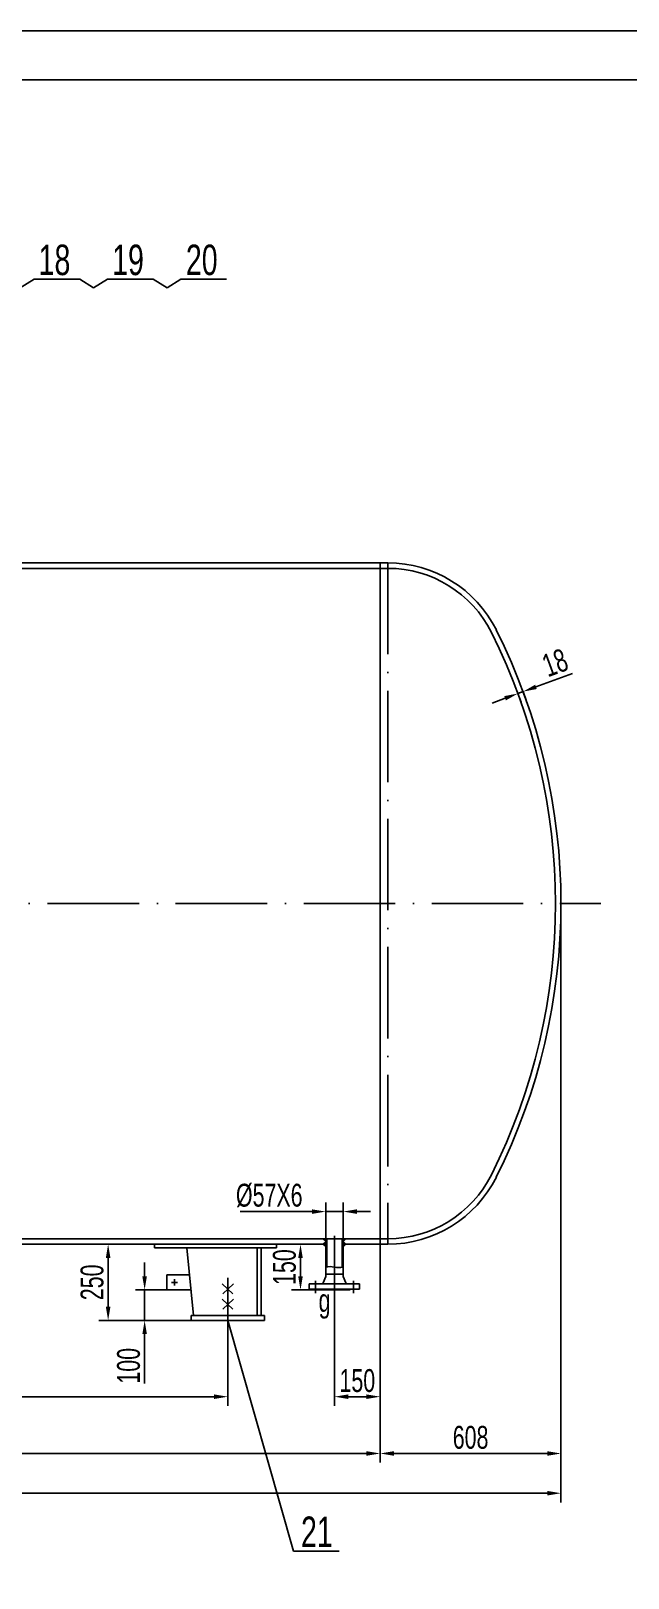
# Model space of a CAD drawing. Extents: x -1062 to 12378, y -236 to 9268.
# Drawn here: x 6660 to 8619, y 4191 to 9268 of the extents above; entities that cross this region are included whole.
import ezdxf

# ---------------------------------------------------------------- set-up
doc = ezdxf.new("R2010")
doc.units = 0
doc.header["$LTSCALE"] = 15
doc.linetypes.add('DASHDOT-M', pattern=[36, 30, -3, 0, -3])
doc.linetypes.add('DASHDOT-S', pattern=[14, 10, -2, 0, -2])
doc.layers.get('0').update_dxf_attribs({"linetype": 'CONTINUOUS'})
doc.layers.get('DEFPOINTS').update_dxf_attribs({"linetype": 'CONTINUOUS'})
for name, color, linetype in [('CDR_DWG1', 4, 'CONTINUOUS'), ('CDR_DWG3', 1, 'DASHDOT-M'), ('CDR_TEXT', 7, 'CONTINUOUS')]:
    doc.layers.add(name, color=color, linetype=linetype)
doc.styles.add('HZ', font='ssimplex.shx', dxfattribs={"width": 0.7, "height": 75, "bigfont": 'HZ.shx'})
doc.dimstyles.get("Standard").update_dxf_attribs({"dimtxt": 2, "dimasz": 3, "dimexe": 2, "dimexo": 2, "dimtad": 1, "dimdec": 4, "dimrnd": 1, "dimdsep": 46, "dimlunit": 6, "dimtxsty": 'Standard', "dimcen": 2.5, "dimadec": 0, "dimazin": 0, "dimtfac": 1, "dimtdec": 4, "dimtmove": 0, "dimatfit": 3, "dimfxl": 0, "dimtolj": 1, "dimtzin": 0, "dimarcsym": 0})

# ---------------------------------------------------------------- blocks, each defined once
blk = doc.blocks.new('*D27')
at = {"color": 0, "lineweight": -2}
for p, q in [((7032.8, 5181.1), (7032.8, 5226.1)), ((7105.6, 5136.1), (7002.8, 5136.1)), ((7032.8, 5136.1), (7032.8, 5036.1)), ((7105.6, 5036.1), (7002.8, 5036.1)), ((7032.8, 4991.1), (7032.8, 4828.6))]:
    blk.add_line(p, q, dxfattribs=at)
at = {"color": 0}
for points in [[(7025.3, 5181.1), (7040.3, 5181.1), (7032.8, 5136.1)], [(7025.3, 4991.1), (7040.3, 4991.1), (7032.8, 5036.1)]]:
    blk.add_solid(points, dxfattribs=at)
at = {"layer": 'DEFPOINTS', "color": 0}
for p in [(7105.6, 5136.1), (7032.8, 5036.1), (7105.6, 5036.1)]:
    blk.add_point(p, dxfattribs=at)
at = {"color": 0, "insert": (6980.3, 4887.3), "char_height": 75, "attachment_point": 5, "rotation": 90, "style": 'HZ'}
blk.add_mtext('\\A1;100', dxfattribs=at)
blk = doc.blocks.new('*D28')
at = {"color": 0, "lineweight": -2}
for p, q in [((7065.6, 5286.1), (6883.1, 5286.1)), ((6913.1, 5081.1), (6913.1, 5241.1)), ((7185.6, 5036.1), (6883.1, 5036.1))]:
    blk.add_line(p, q, dxfattribs=at)
at = {"color": 0}
for points in [[(6905.6, 5241.1), (6920.6, 5241.1), (6913.1, 5286.1)], [(6905.6, 5081.1), (6920.6, 5081.1), (6913.1, 5036.1)]]:
    blk.add_solid(points, dxfattribs=at)
at = {"layer": 'DEFPOINTS', "color": 0}
for p in [(6913.1, 5286.1), (7065.6, 5286.1), (7185.6, 5036.1)]:
    blk.add_point(p, dxfattribs=at)
at = {"color": 0, "insert": (6860.6, 5161.1), "char_height": 75, "attachment_point": 5, "rotation": 90, "style": 'HZ'}
blk.add_mtext('\\A1;250', dxfattribs=at)
blk = doc.blocks.new('*D32')
at = {"color": 0, "lineweight": -2}
for p, q in [((7604.6, 5286.1), (7514.1, 5286.1)), ((7544.1, 5181.1), (7544.1, 5241.1)), ((7604.6, 5136.1), (7514.1, 5136.1))]:
    blk.add_line(p, q, dxfattribs=at)
at = {"color": 0}
for points in [[(7536.6, 5241.1), (7551.6, 5241.1), (7544.1, 5286.1)], [(7536.6, 5181.1), (7551.6, 5181.1), (7544.1, 5136.1)]]:
    blk.add_solid(points, dxfattribs=at)
at = {"layer": 'DEFPOINTS', "color": 0}
for p in [(7544.1, 5286.1), (7604.6, 5286.1), (7604.6, 5136.1)]:
    blk.add_point(p, dxfattribs=at)
at = {"color": 0, "insert": (7491.6, 5211.1), "char_height": 75, "attachment_point": 5, "rotation": 90, "style": 'HZ'}
blk.add_mtext('\\A1;150', dxfattribs=at)
blk = doc.blocks.new('*D33')
at = {"color": 0, "lineweight": -2}
for p, q in [((8316.5, 7115.2), (8436.1, 7159.3)), ((8215.2, 7077.8), (8172.9, 7062.2)), ((8257.4, 7093.3), (8274.3, 7099.6)), ((8257.4, 7093.3), (8267.8, 7065.2)), ((8274.3, 7099.6), (8284.7, 7071.4))]:
    blk.add_line(p, q, dxfattribs=at)
at = {"color": 0}
for points in [[(8313.9, 7122.2), (8319.1, 7108.1), (8274.3, 7099.6)], [(8212.6, 7084.8), (8217.8, 7070.7), (8257.4, 7093.3)]]:
    blk.add_solid(points, dxfattribs=at)
at = {"layer": 'DEFPOINTS', "color": 0}
for p in [(8257.4, 7093.3), (8274.3, 7099.6), (8274.3, 7099.6)]:
    blk.add_point(p, dxfattribs=at)
at = {"color": 0, "insert": (8379.2, 7194.3), "char_height": 75, "attachment_point": 5, "rotation": 20.2658, "style": 'HZ'}
blk.add_mtext('\\A1;18', dxfattribs=at)
blk = doc.blocks.new('*D42')
at = {"color": 0, "lineweight": -2}
for p, q in [((2305.6, 5006.1), (2305.6, 4755.8)), ((7305.6, 5006.1), (7305.6, 4755.8)), ((2350.6, 4785.8), (7260.6, 4785.8))]:
    blk.add_line(p, q, dxfattribs=at)
at = {"color": 0}
for points in [[(2350.6, 4793.3), (2350.6, 4778.3), (2305.6, 4785.8)], [(7260.6, 4793.3), (7260.6, 4778.3), (7305.6, 4785.8)]]:
    blk.add_solid(points, dxfattribs=at)
at = {"layer": 'DEFPOINTS', "color": 0}
for p in [(2305.6, 5006.1), (7305.6, 5006.1), (7305.6, 4785.8)]:
    blk.add_point(p, dxfattribs=at)
at = {"color": 0, "insert": (4805.6, 4838.3), "char_height": 75, "attachment_point": 5, "style": 'HZ'}
blk.add_mtext('\\A1;5000', dxfattribs=at)
blk = doc.blocks.new('*D43')
at = {"color": 0, "lineweight": -2}
for p, q in [((7805.6, 5286.1), (7805.6, 4755.8)), ((7655.6, 5125), (7655.6, 4755.8)), ((7700.6, 4785.8), (7760.6, 4785.8))]:
    blk.add_line(p, q, dxfattribs=at)
at = {"color": 0}
for points in [[(7700.6, 4793.3), (7700.6, 4778.3), (7655.6, 4785.8)], [(7760.6, 4793.3), (7760.6, 4778.3), (7805.6, 4785.8)]]:
    blk.add_solid(points, dxfattribs=at)
at = {"layer": 'DEFPOINTS', "color": 0}
for p in [(7805.6, 5286.1), (7655.6, 5125), (7805.6, 4785.8)]:
    blk.add_point(p, dxfattribs=at)
at = {"color": 0, "insert": (7730.6, 4838.3), "char_height": 75, "attachment_point": 5, "style": 'HZ'}
blk.add_mtext('\\A1;150', dxfattribs=at)
blk = doc.blocks.new('*D44')
at = {"color": 0, "lineweight": -2}
for p, q in [((1805.6, 5286.1), (1805.6, 4569.5)), ((7805.6, 5286.1), (7805.6, 4569.5)), ((1850.6, 4599.5), (7760.6, 4599.5))]:
    blk.add_line(p, q, dxfattribs=at)
at = {"color": 0}
for points in [[(1850.6, 4607), (1850.6, 4592), (1805.6, 4599.5)], [(7760.6, 4607), (7760.6, 4592), (7805.6, 4599.5)]]:
    blk.add_solid(points, dxfattribs=at)
at = {"layer": 'DEFPOINTS', "color": 0}
for p in [(1805.6, 5286.1), (7805.6, 5286.1), (7805.6, 4599.5)]:
    blk.add_point(p, dxfattribs=at)
at = {"color": 0, "insert": (4805.6, 4652), "char_height": 75, "attachment_point": 5, "style": 'HZ'}
blk.add_mtext('\\A1;6000', dxfattribs=at)
blk = doc.blocks.new('*D45')
at = {"color": 0, "lineweight": -2}
for p, q in [((8398.6, 6404.1), (8398.6, 4569.5)), ((7805.6, 4599.5), (7805.6, 4629.5)), ((7850.6, 4599.5), (8353.6, 4599.5))]:
    blk.add_line(p, q, dxfattribs=at)
at = {"color": 0}
for points in [[(7850.6, 4607), (7850.6, 4592), (7805.6, 4599.5)], [(8353.6, 4607), (8353.6, 4592), (8398.6, 4599.5)]]:
    blk.add_solid(points, dxfattribs=at)
at = {"layer": 'DEFPOINTS', "color": 0}
for p in [(8398.6, 6404.1), (7805.6, 4599.5), (8398.6, 4599.5)]:
    blk.add_point(p, dxfattribs=at)
at = {"color": 0, "insert": (8102.1, 4652), "char_height": 75, "attachment_point": 5, "style": 'HZ'}
blk.add_mtext('\\A1;608', dxfattribs=at)
blk = doc.blocks.new('*D49')
at = {"color": 0, "lineweight": -2}
for p, q in [((8398.6, 6404.1), (8398.6, 4439.1)), ((1105.6, 5125.1), (1105.6, 4439.1)), ((1150.6, 4469.1), (8353.6, 4469.1))]:
    blk.add_line(p, q, dxfattribs=at)
at = {"color": 0}
for points in [[(1150.6, 4476.6), (1150.6, 4461.6), (1105.6, 4469.1)], [(8353.6, 4476.6), (8353.6, 4461.6), (8398.6, 4469.1)]]:
    blk.add_solid(points, dxfattribs=at)
at = {"layer": 'DEFPOINTS', "color": 0}
for p in [(8398.6, 6404.1), (1105.6, 5125.1), (8398.6, 4469.1)]:
    blk.add_point(p, dxfattribs=at)
at = {"color": 0, "insert": (4752.1, 4521.6), "char_height": 75, "attachment_point": 5, "style": 'HZ'}
blk.add_mtext('\\A1;~7310', dxfattribs=at)
blk = doc.blocks.new('*D74')
at = {"color": 0, "lineweight": -2}
for p, q in [((7582.1, 5393.2), (7346.1, 5393.2)), ((7627.1, 5304.1), (7627.1, 5423.2)), ((7684.1, 5393.2), (7627.1, 5393.2)), ((7684.1, 5304.1), (7684.1, 5423.2)), ((7729.1, 5393.2), (7774.1, 5393.2))]:
    blk.add_line(p, q, dxfattribs=at)
at = {"color": 0}
for points in [[(7582.1, 5400.7), (7582.1, 5385.7), (7627.1, 5393.2)], [(7729.1, 5400.7), (7729.1, 5385.7), (7684.1, 5393.2)]]:
    blk.add_solid(points, dxfattribs=at)
at = {"layer": 'DEFPOINTS', "color": 0}
for p in [(7627.1, 5393.2), (7627.1, 5304.1), (7684.1, 5304.1)]:
    blk.add_point(p, dxfattribs=at)
at = {"color": 0, "insert": (7441.6, 5445.7), "char_height": 75, "attachment_point": 5, "style": 'HZ'}
blk.add_mtext('\\A1;%%c57X6', dxfattribs=at)

msp = doc.modelspace()

# ---------------------------------------------------------------- hatches: boundary and pattern name
for points in [[(7627.1, 5295.1), (7627.1, 5304.1), (7617.9, 5304.1)], [(7627.1, 5295.1), (7627.1, 5286.1), (7617.9, 5286.1)], [(7627.1, 5277.1), (7627.1, 5286.1), (7617.9, 5286.1)], [(7684.1, 5295.1), (7684.1, 5304.1), (7693.2, 5304.1)], [(7684.1, 5295.1), (7684.1, 5286.1), (7693.2, 5286.1)], [(7684.1, 5277.1), (7684.1, 5286.1), (7693.2, 5286.1)]]:
    msp.add_hatch(color=256).paths.add_polyline_path(points)

# ---------------------------------------------------------------- linework, layer by layer
for p, q in [((6669.9, 8452.8), (6624.5, 8424.5)), ((6669.9, 8452.8), (6819.9, 8452.8)), ((6819.9, 8452.8), (6865.3, 8424.5)), ((6910.7, 8452.8), (6865.3, 8424.5)), ((6910.7, 8452.8), (7060.7, 8452.8)), ((7060.7, 8452.8), (7106.2, 8424.5)), ((7151.6, 8452.8), (7106.2, 8424.5)), ((7151.6, 8452.8), (7301.6, 8452.8)), ((7627.1, 5295.1), (7617.9, 5304.1)), ((7627.1, 5295.1), (7617.9, 5286.1)), ((7627.1, 5277.1), (7617.9, 5286.1)), ((7684.1, 5295.1), (7693.2, 5304.1)), ((7684.1, 5295.1), (7693.2, 5286.1)), ((7684.1, 5277.1), (7693.2, 5286.1)), ((7305.6, 5036.1), (7521.3, 4278.8)), ((7521.3, 4278.8), (7671.3, 4278.8))]:
    msp.add_line(p, q)
msp.add_lwpolyline([(-1062.5, -236.4), (-1062.5, 9267.6), (12377.5, 9267.6), (12377.5, -236.4)], close=True)
at = {"color": 4}
msp.add_lwpolyline([(-662.5, -76.4), (-662.5, 9107.6), (12217.5, 9107.6), (12217.5, -76.4)], close=True, dxfattribs=at)
at = {"layer": 'CDR_DWG1'}
for p, q in [((6221.6, 7522.1), (7805.6, 7522.1)), ((7830.6, 7522.1), (7805.6, 7522.1)), ((7805.6, 5286.1), (7805.6, 7522.1)), ((3070.6, 7504.1), (7805.6, 7504.1)), ((3070.6, 7504.1), (7805.6, 7504.1)), ((7830.6, 7504.1), (7805.6, 7504.1)), ((7805.6, 7504.1), (7830.6, 7504.1)), ((1805.6, 5304.1), (7805.6, 5304.1)), ((1805.6, 5304.1), (7805.6, 5304.1)), ((4643.2, 5286.1), (7627.1, 5286.1)), ((7065.6, 5274.1), (7065.6, 5286.1)), ((7465.6, 5286.1), (7465.6, 5274.1)), ((7627.1, 5304.1), (7627.1, 5188.1)), ((7630.6, 5304.1), (7630.6, 5211.1)), ((7680.6, 5304.1), (7680.6, 5211.1)), ((7684.1, 5304.1), (7684.1, 5188.1)), ((7684.1, 5286.1), (7805.6, 5286.1)), ((7830.6, 5304.1), (7805.6, 5304.1)), ((7805.6, 5304.1), (7830.6, 5304.1)), ((7830.6, 5286.1), (7805.6, 5286.1)), ((7465.6, 5274.1), (7065.6, 5274.1)), ((7170.7, 5274.1), (7193.6, 5052.1)), ((7401.6, 5052.1), (7401.6, 5274.1)), ((7415.6, 5052.1), (7415.6, 5274.1)), ((7105.6, 5186.1), (7105.6, 5136.1)), ((7179.8, 5186.1), (7105.6, 5186.1)), ((7627.1, 5180.1), (7618.8, 5159.2)), ((7684.1, 5188.1), (7627.1, 5188.1)), ((7627.1, 5188.1), (7627.1, 5180.1)), ((7684.1, 5188.1), (7684.1, 5180.1)), ((7684.1, 5180.1), (7692.3, 5159.2)), ((7184.9, 5136.1), (7105.6, 5136.1)), ((7573.1, 5156.1), (7738.1, 5156.1)), ((7573.1, 5139.1), (7573.1, 5156.1)), ((7738.1, 5139.1), (7573.1, 5139.1)), ((7604.6, 5136.1), (7604.6, 5139.1)), ((7706.6, 5136.1), (7604.6, 5136.1)), ((7706.6, 5139.1), (7706.6, 5136.1)), ((7738.1, 5156.1), (7738.1, 5139.1)), ((7425.6, 5052.1), (7185.6, 5052.1)), ((7185.6, 5052.1), (7185.6, 5036.1)), ((7185.6, 5036.1), (7425.6, 5036.1)), ((7425.6, 5036.1), (7425.6, 5052.1))]:
    msp.add_line(p, q, dxfattribs=at)
for centre, radius, start, end in [((7830.6, 7124), 398, 26.5651, 90), ((7830.6, 7124), 380, 26.5651, 90), ((7830.6, 7124), 380, 26.5651, 90), ((6390.6, 6404.1), 1989.9, 333.4349, 26.565), ((6390.6, 6404.1), 1989.9, 333.4349, 26.565), ((6390.6, 6404.1), 2007.9, 333.4349, 26.565), ((7830.6, 5684.1), 380, 270, 333.4349), ((7830.6, 5684.1), 380, 270, 333.4349), ((7830.6, 5684.1), 398, 270, 333.4349), ((7614.2, 5161.1), 5, 270, 338.4047), ((7697, 5161.1), 5, 201.5953, 270)]:
    msp.add_arc(centre, radius, start, end, dxfattribs=at)
at = {"layer": 'CDR_DWG3', "linetype": 'DASHDOT-S', "ltscale": 2}
for p, q in [((7830.6, 7522.1), (7830.6, 5286.1)), ((6294.4, 6404.1), (8529.7, 6404.1))]:
    msp.add_line(p, q, dxfattribs=at)
at = {"layer": 'CDR_DWG3', "linetype": 'DASHDOT-S', "ltscale": 5}
for p, q in [((7655.6, 5125), (7655.6, 5313.4)), ((7120.6, 5161.1), (7140.6, 5161.1)), ((7130.6, 5171.1), (7130.6, 5151.1)), ((7287.1, 5156), (7322.2, 5123.2)), ((7324, 5156), (7288.9, 5123.2)), ((7305.6, 5006.1), (7305.6, 5176.1)), ((7287.1, 5106.3), (7322.2, 5073.5)), ((7324, 5106.3), (7288.9, 5073.5))]:
    msp.add_line(p, q, dxfattribs=at)
at = {"layer": 'CDR_DWG3', "linetype": 'DASHDOT-S'}
for p, q in [((7593.1, 5166.1), (7593.1, 5126.1)), ((7718.1, 5166.1), (7718.1, 5126.1))]:
    msp.add_line(p, q, dxfattribs=at)
at = {"layer": 'CDR_TEXT'}
for centre, start, end in [((7641.3, 5144.2), 77.9753, 102.0247), ((7669.8, 5278), 257.9753, 282.0247)]:
    msp.add_arc(centre, 68.4, start, end, dxfattribs=at)

# ---------------------------------------------------------------- texts
at = {"char_height": 100, "attachment_point": 5, "style": 'HZ'}
for s, insert in [('{\\f@FZZhongDengXian-Z07S|b0|i0|c134|p2;18}', (6737.1, 8515.7)), ('{\\f@FZZhongDengXian-Z07S|b0|i0|c134|p2;19}', (6978.4, 8515.7)), ('{\\f@FZZhongDengXian-Z07S|b0|i0|c134|p2;20}', (7220.2, 8515.7)), ('{\\f@FZZhongDengXian-Z07S|b0|i0|c134|p2;21}', (7597.9, 4342.5))]:
    msp.add_mtext(s, dxfattribs=dict(at, insert=insert))
at = {"color": 2, "insert": (7623, 5090.4), "char_height": 75, "attachment_point": 5, "style": 'HZ'}
msp.add_mtext('g', dxfattribs=at)

# ---------------------------------------------------------------- dimensions: what is measured, and where the dimension line sits
dim = msp.add_aligned_dim(p1=(8257.4, 7093.3), p2=(8274.3, 7099.6), distance=0, dimstyle='Standard', override={"dimscale": 15, "dimtxt": 3.5, "dimexo": 0, "dimgap": 1, "dimdec": 0, "dimlunit": 2, "dimtxsty": 'HZ', "dimtdec": 0})
dim.commit()
dim.dimension.update_dxf_attribs({"geometry": '*D33', "text_midpoint": (8379.2, 7194.3)})
for base, p1, p2, text, picture, middle in [((8398.6, 4469.1), (1105.6, 5125.1), (8398.6, 6404.1), '~7310', '*D49', (4752.1, 4521.6)), ((8398.6, 4599.5), (7805.6, 4599.5), (8398.6, 6404.1), '608', '*D45', (8102.1, 4652)), ((7627.1, 5393.2), (7684.1, 5304.1), (7627.1, 5304.1), '%%c57X6', '*D74', (7441.6, 5445.7))]:
    dim = msp.add_linear_dim(base=base, p1=p1, p2=p2, text=text, dimstyle='Standard', override={"dimscale": 15, "dimtxt": 3.5, "dimexo": 0, "dimgap": 1, "dimdec": 0, "dimlunit": 2, "dimtxsty": 'HZ', "dimtdec": 0})
    dim.commit()
    dim.dimension.update_dxf_attribs({"geometry": picture, "text_midpoint": middle})
for base, p1, p2, override, picture, middle in [((7805.6, 4599.5), (1805.6, 5286.1), (7805.6, 5286.1), {"dimscale": 15, "dimtxt": 3.5, "dimexo": 0, "dimgap": 1, "dimdec": 0, "dimlunit": 2, "dimtxsty": 'HZ', "dimtdec": 0}, '*D44', (4805.6, 4652)), ((7805.6, 4785.8), (7655.6, 5125), (7805.6, 5286.1), {"dimscale": 15, "dimtxt": 3.5, "dimexo": 0, "dimgap": 1, "dimdec": 0, "dimlunit": 2, "dimtxsty": 'HZ', "dimtdec": 0}, '*D43', (7730.6, 4838.3)), ((7305.6, 4785.8), (2305.6, 5006.1), (7305.6, 5006.1), {"dimscale": 15, "dimtxt": 3.5, "dimexo": 0, "dimgap": 1, "dimdec": 0, "dimlunit": 2, "dimtxsty": 'HZ', "dimtdec": 0, "dimtmove": 1}, '*D42', (4805.6, 4838.3))]:
    dim = msp.add_linear_dim(base=base, p1=p1, p2=p2, dimstyle='Standard', override=override)
    dim.commit()
    dim.dimension.update_dxf_attribs({"geometry": picture, "text_midpoint": middle})
for base, p1, p2, picture, middle in [((6913.1, 5286.1), (7185.6, 5036.1), (7065.6, 5286.1), '*D28', (6860.6, 5161.1)), ((7544.1, 5286.1), (7604.6, 5136.1), (7604.6, 5286.1), '*D32', (7491.6, 5211.1)), ((7032.8, 5036.1), (7105.6, 5136.1), (7105.6, 5036.1), '*D27', (6980.3, 4887.3))]:
    dim = msp.add_linear_dim(base=base, p1=p1, p2=p2, angle=90, dimstyle='Standard', override={"dimscale": 15, "dimtxt": 3.5, "dimexo": 0, "dimgap": 1, "dimdec": 0, "dimlunit": 2, "dimtxsty": 'HZ', "dimtdec": 0})
    dim.commit()
    dim.dimension.update_dxf_attribs({"geometry": picture, "text_midpoint": middle})

doc.saveas('drawing.dxf')
